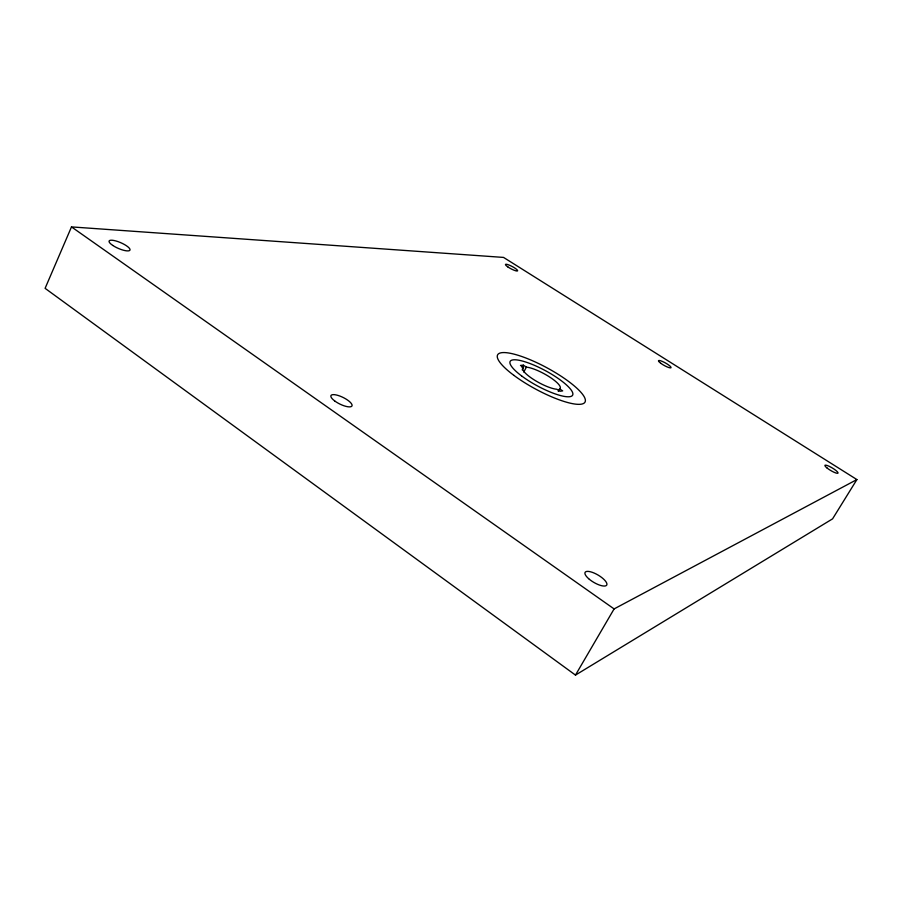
<?xml version="1.0" encoding="UTF-8"?>
<svg xmlns="http://www.w3.org/2000/svg" width="902" height="902" viewBox="0 0 902 902"><rect width="100%" height="100%" fill="white"/><g stroke="black" fill="none" stroke-linecap="round" stroke-linejoin="round"><path stroke-width="1.35" d="M71.495 226.909L45.1 288.336L575.476 675.091L832.58 518.853L856.9 479.571L503.553 257.42L71.495 226.909L614.104 608.918L856.9 479.571M522.066 367.61L523.374 365.163L526.396 367.137A21.276 5.164 28.4 0 1 549.938 377.205A21.276 5.164 28.4 0 1 559.601 388.875L562.668 390.882L559.917 391.265L556.838 389.247A21.276 5.164 28.4 0 1 532.992 379.122A21.276 5.164 28.4 0 1 523.51 367.407L520.488 365.423L523.374 365.163M522.19 369.865L523.51 367.407M523.769 372.03L526.396 367.137M558.259 391.333L559.601 388.875M575.476 675.091L614.104 608.918M513.926 375.39A49.678 12.053 28.4 0 0 584.913 402.258A49.678 12.053 28.4 0 0 525.133 357.722A49.678 12.053 28.4 0 0 513.926 375.39M521.615 375.931A35.471 8.603 28.4 0 0 572.499 395.358A35.471 8.603 28.4 0 0 530.128 363.585A35.471 8.603 28.4 0 0 521.615 375.931M507.826 266.913A6.889 1.297 27.8 0 0 517.601 270.871A6.889 1.297 27.8 0 0 509.156 265.087A6.889 1.297 27.8 0 0 507.826 266.913M827.213 468.149A7.622 1.5 30.7 0 0 837.958 473.178A7.622 1.5 30.7 0 0 829.186 466.311A7.622 1.5 30.7 0 0 827.213 468.149M112.806 245.457A11.354 3.101 23.5 0 0 129.877 250.26A11.354 3.101 23.5 0 0 115.986 240.981A11.354 3.101 23.5 0 0 112.806 245.457M588.6 578.644A12.538 4.239 30.5 0 0 606.719 585.094A12.538 4.239 30.5 0 0 592.445 572.387A12.538 4.239 30.5 0 0 588.6 578.644M334.665 400.916A11.703 3.676 26.2 0 0 351.938 405.99A11.703 3.676 26.2 0 0 337.822 395.369A11.703 3.676 26.2 0 0 334.665 400.916M660.794 363.314A7.182 1.398 29.2 0 0 670.987 367.734A7.182 1.398 29.2 0 0 662.485 361.488A7.182 1.398 29.2 0 0 660.794 363.314"/></g></svg>
